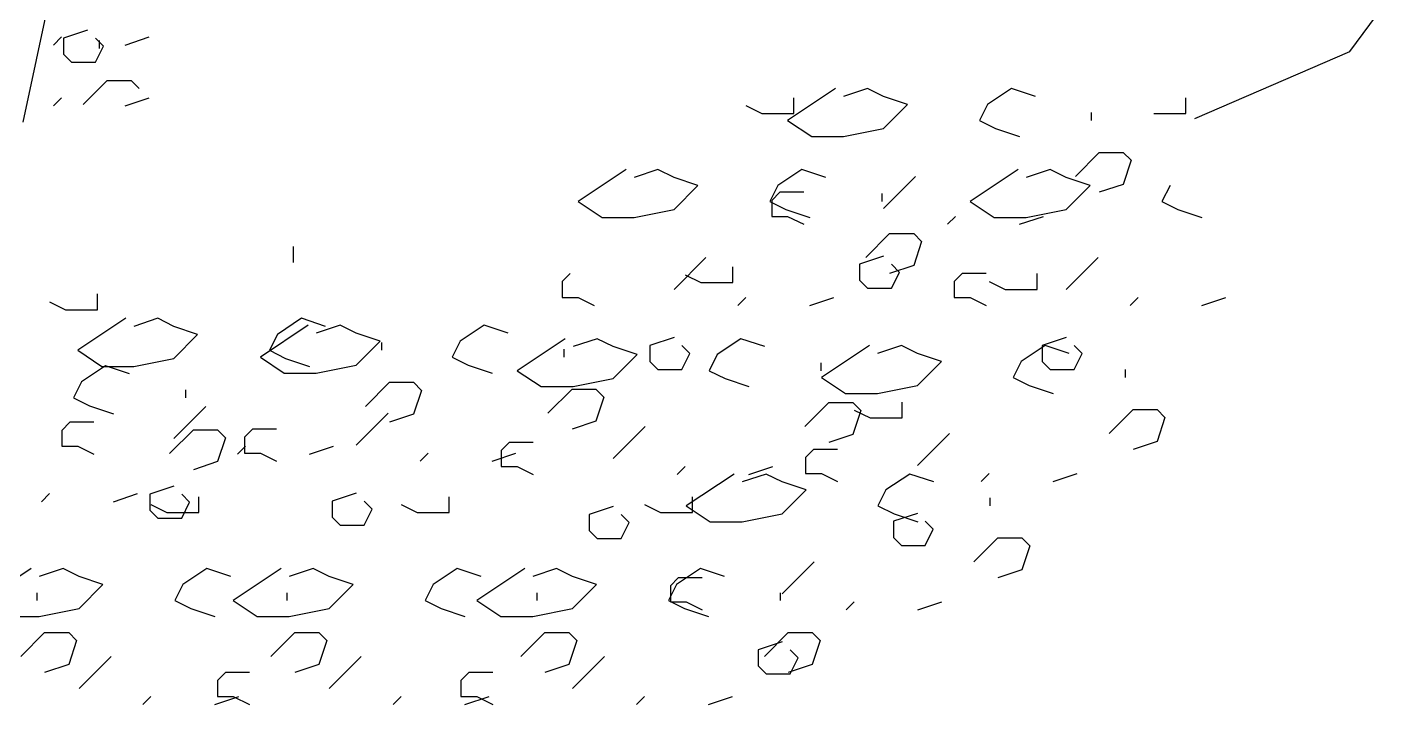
# Model space of a CAD drawing. Header units: metres. Extents: x 2330 to 2661, y 695 to 924.
# Drawn here: x 2615.789 to 2616.907, y 787.96 to 788.513 of the extents above; entities that cross this region are included whole.
import ezdxf

# ---------------------------------------------------------------- set-up
doc = ezdxf.new("R2010")
doc.units = ezdxf.units.M
doc.header["$LTSCALE"] = 20

msp = doc.modelspace()

# ---------------------------------------------------------------- linework, layer by layer
for p, q in [((2615.8364, 788.6758), (2615.785, 788.4353)), ((2616.8674, 788.4929), (2616.9073, 788.5468)), ((2615.8378, 788.5103), (2615.8183, 788.5038)), ((2615.8165, 788.5048), (2615.81, 788.4982)), ((2615.8183, 788.5038), (2615.8183, 788.4907)), ((2615.8508, 788.4972), (2615.8443, 788.5038)), ((2615.8473, 788.5019), (2615.8473, 788.4954)), ((2615.8686, 788.4982), (2615.8882, 788.5048)), ((2615.8183, 788.4907), (2615.8248, 788.4842)), ((2615.8443, 788.4842), (2615.8508, 788.4972)), ((2616.741, 788.4384), (2616.8674, 788.4929)), ((2615.8248, 788.4842), (2615.8378, 788.4842)), ((2615.8378, 788.4842), (2615.8443, 788.4842)), ((2615.8342, 788.4497), (2615.8538, 788.4693)), ((2615.8538, 788.4693), (2615.8733, 788.4693)), ((2615.8733, 788.4693), (2615.8799, 788.4627)), ((2615.8165, 788.4552), (2615.81, 788.4487)), ((2615.8686, 788.4487), (2615.8882, 788.4552)), ((2616.448, 788.4629), (2616.4089, 788.4368)), ((2616.4139, 788.4423), (2616.4139, 788.4553)), ((2616.4741, 788.4629), (2616.4545, 788.4563)), ((2616.4871, 788.4563), (2616.4741, 788.4629)), ((2616.5067, 788.4498), (2616.4871, 788.4563)), ((2616.5914, 788.4629), (2616.5719, 788.4498)), ((2616.611, 788.4563), (2616.5914, 788.4629)), ((2616.7338, 788.4423), (2616.7338, 788.4553)), ((2616.3748, 788.4488), (2616.3879, 788.4423)), ((2616.4871, 788.4302), (2616.5067, 788.4498)), ((2616.5719, 788.4498), (2616.5653, 788.4368)), ((2616.6566, 788.4433), (2616.6566, 788.4368)), ((2616.3879, 788.4423), (2616.4139, 788.4423)), ((2616.4089, 788.4368), (2616.4285, 788.4237)), ((2616.5653, 788.4368), (2616.5784, 788.4302)), ((2616.7077, 788.4423), (2616.7338, 788.4423)), ((2616.4285, 788.4237), (2616.4545, 788.4237)), ((2616.4545, 788.4237), (2616.4871, 788.4302)), ((2616.5784, 788.4302), (2616.5979, 788.4237)), ((2616.6436, 788.3911), (2616.6631, 788.4107)), ((2616.6631, 788.4107), (2616.6827, 788.4107)), ((2616.6827, 788.4107), (2616.6892, 788.4042)), ((2616.6892, 788.4042), (2616.6827, 788.3846)), ((2616.2771, 788.3966), (2616.238, 788.3706)), ((2616.3031, 788.3966), (2616.2836, 788.3901)), ((2616.3162, 788.3901), (2616.3031, 788.3966)), ((2616.3357, 788.3836), (2616.3162, 788.3901)), ((2616.4205, 788.3966), (2616.4009, 788.3836)), ((2616.44, 788.3901), (2616.4205, 788.3966)), ((2616.5132, 788.3911), (2616.4871, 788.365)), ((2616.5969, 788.3966), (2616.5578, 788.3706)), ((2616.623, 788.3966), (2616.6034, 788.3901)), ((2616.636, 788.3901), (2616.623, 788.3966)), ((2616.6556, 788.3836), (2616.636, 788.3901)), ((2616.3162, 788.364), (2616.3357, 788.3836)), ((2616.4009, 788.3836), (2616.3944, 788.3706)), ((2616.4024, 788.3781), (2616.3959, 788.3715)), ((2616.422, 788.3781), (2616.4024, 788.3781)), ((2616.4856, 788.3771), (2616.4856, 788.3706)), ((2616.636, 788.364), (2616.6556, 788.3836)), ((2616.6827, 788.3846), (2616.6631, 788.3781)), ((2616.7208, 788.3836), (2616.7142, 788.3706)), ((2616.238, 788.3706), (2616.2575, 788.3575)), ((2616.3944, 788.3706), (2616.4074, 788.364)), ((2616.3959, 788.3715), (2616.3959, 788.3585)), ((2616.5578, 788.3706), (2616.5774, 788.3575)), ((2616.7142, 788.3706), (2616.7273, 788.364)), ((2616.2575, 788.3575), (2616.2836, 788.3575)), ((2616.2836, 788.3575), (2616.3162, 788.364)), ((2616.3959, 788.3585), (2616.4089, 788.3585)), ((2616.4074, 788.364), (2616.427, 788.3575)), ((2616.4089, 788.3585), (2616.422, 788.352)), ((2616.5458, 788.3585), (2616.5393, 788.352)), ((2616.5774, 788.3575), (2616.6034, 788.3575)), ((2616.5979, 788.352), (2616.6175, 788.3585)), ((2616.6034, 788.3575), (2616.636, 788.364)), ((2616.7273, 788.364), (2616.7468, 788.3575)), ((2616.4726, 788.3249), (2616.4921, 788.3445)), ((2616.4921, 788.3445), (2616.5117, 788.3445)), ((2616.5117, 788.3445), (2616.5182, 788.3379)), ((2616.0059, 788.3209), (2616.0059, 788.334)), ((2616.5182, 788.3379), (2616.5117, 788.3184)), ((2616.3422, 788.3249), (2616.3162, 788.2988)), ((2616.4871, 788.3259), (2616.4676, 788.3194)), ((2616.4676, 788.3194), (2616.4676, 788.3063)), ((2616.5002, 788.3128), (2616.4937, 788.3194)), ((2616.6621, 788.3249), (2616.636, 788.2988)), ((2616.2315, 788.3118), (2616.2249, 788.3053)), ((2616.3252, 788.3109), (2616.3382, 788.3044)), ((2616.3643, 788.3044), (2616.3643, 788.3174)), ((2616.5117, 788.3184), (2616.4921, 788.3118)), ((2616.4937, 788.2998), (2616.5002, 788.3128)), ((2616.5513, 788.3118), (2616.5448, 788.3053)), ((2616.5709, 788.3118), (2616.5513, 788.3118)), ((2616.6125, 788.2988), (2616.6125, 788.3119)), ((2616.2249, 788.3053), (2616.2249, 788.2923)), ((2616.3382, 788.3044), (2616.3643, 788.3044)), ((2616.4676, 788.3063), (2616.4741, 788.2998)), ((2616.4741, 788.2998), (2616.4871, 788.2998)), ((2616.4871, 788.2998), (2616.4937, 788.2998)), ((2616.5448, 788.3053), (2616.5448, 788.2923)), ((2616.5734, 788.3054), (2616.5864, 788.2988)), ((2616.5864, 788.2988), (2616.6125, 788.2988)), ((2615.8068, 788.2888), (2615.8199, 788.2823)), ((2615.8459, 788.2823), (2615.8459, 788.2953)), ((2616.2249, 788.2923), (2616.238, 788.2923)), ((2616.238, 788.2923), (2616.251, 788.2858)), ((2616.3748, 788.2923), (2616.3683, 788.2858)), ((2616.427, 788.2858), (2616.4465, 788.2923)), ((2616.5448, 788.2923), (2616.5578, 788.2923)), ((2616.5578, 788.2923), (2616.5709, 788.2858)), ((2616.6947, 788.2923), (2616.6882, 788.2858)), ((2616.7468, 788.2858), (2616.7664, 788.2923)), ((2615.8199, 788.2823), (2615.8459, 788.2823)), ((2615.869, 788.2753), (2615.8299, 788.2492)), ((2615.8951, 788.2753), (2615.8755, 788.2687)), ((2615.9081, 788.2687), (2615.8951, 788.2753)), ((2616.0124, 788.2753), (2615.9928, 788.2622)), ((2616.0319, 788.2687), (2616.0124, 788.2753)), ((2615.9276, 788.2622), (2615.9081, 788.2687)), ((2616.0179, 788.2697), (2615.9788, 788.2436)), ((2616.044, 788.2697), (2616.0244, 788.2632)), ((2616.057, 788.2632), (2616.044, 788.2697)), ((2616.1613, 788.2697), (2616.1417, 788.2567)), ((2616.1808, 788.2632), (2616.1613, 788.2697)), ((2615.9081, 788.2426), (2615.9276, 788.2622)), ((2615.9928, 788.2622), (2615.9863, 788.2492)), ((2616.0765, 788.2567), (2616.057, 788.2632)), ((2616.057, 788.2371), (2616.0765, 788.2567)), ((2616.0775, 788.2557), (2616.0775, 788.2492)), ((2616.1417, 788.2567), (2616.1352, 788.2436)), ((2616.2274, 788.2587), (2616.1883, 788.2326)), ((2616.2535, 788.2587), (2616.234, 788.2522)), ((2616.2665, 788.2522), (2616.2535, 788.2587)), ((2616.3162, 788.2597), (2616.2966, 788.2531)), ((2616.2966, 788.2531), (2616.2966, 788.2401)), ((2616.3292, 788.2466), (2616.3227, 788.2531)), ((2616.3708, 788.2587), (2616.3513, 788.2457)), ((2616.3904, 788.2522), (2616.3708, 788.2587)), ((2616.4756, 788.2532), (2616.4365, 788.2271)), ((2616.5017, 788.2532), (2616.4821, 788.2467)), ((2616.5147, 788.2467), (2616.5017, 788.2532)), ((2616.619, 788.2532), (2616.5994, 788.2401)), ((2616.636, 788.2597), (2616.6165, 788.2531)), ((2616.6165, 788.2531), (2616.6165, 788.2401)), ((2616.6385, 788.2467), (2616.619, 788.2532)), ((2616.6491, 788.2466), (2616.6426, 788.2531)), ((2615.8299, 788.2492), (2615.8494, 788.2361)), ((2615.8755, 788.2361), (2615.9081, 788.2426)), ((2615.9788, 788.2436), (2615.9983, 788.2306)), ((2615.9863, 788.2492), (2615.9993, 788.2426)), ((2615.9993, 788.2426), (2616.0189, 788.2361)), ((2616.1352, 788.2436), (2616.1482, 788.2371)), ((2616.2264, 788.2502), (2616.2264, 788.2436)), ((2616.2861, 788.2457), (2616.2665, 788.2522)), ((2616.2665, 788.2261), (2616.2861, 788.2457)), ((2616.3227, 788.2336), (2616.3292, 788.2466)), ((2616.3513, 788.2457), (2616.3448, 788.2326)), ((2616.5343, 788.2401), (2616.5147, 788.2467)), ((2616.6426, 788.2336), (2616.6491, 788.2466)), ((2615.8524, 788.2366), (2615.8329, 788.2236)), ((2615.8494, 788.2361), (2615.8755, 788.2361)), ((2615.872, 788.2301), (2615.8524, 788.2366)), ((2615.9983, 788.2306), (2616.0244, 788.2306)), ((2616.0244, 788.2306), (2616.057, 788.2371)), ((2616.1482, 788.2371), (2616.1678, 788.2306)), ((2616.1883, 788.2326), (2616.2079, 788.2196)), ((2616.2966, 788.2401), (2616.3031, 788.2336)), ((2616.3031, 788.2336), (2616.3162, 788.2336)), ((2616.3162, 788.2336), (2616.3227, 788.2336)), ((2616.3448, 788.2326), (2616.3578, 788.2261)), ((2616.436, 788.2391), (2616.436, 788.2326)), ((2616.5147, 788.2206), (2616.5343, 788.2401)), ((2616.5994, 788.2401), (2616.5929, 788.2271)), ((2616.6165, 788.2401), (2616.623, 788.2336)), ((2616.623, 788.2336), (2616.636, 788.2336)), ((2616.636, 788.2336), (2616.6426, 788.2336)), ((2616.6842, 788.2336), (2616.6842, 788.2271)), ((2615.8329, 788.2236), (2615.8264, 788.2105)), ((2616.0645, 788.2035), (2616.0841, 788.2231)), ((2616.0841, 788.2231), (2616.1036, 788.2231)), ((2616.1036, 788.2231), (2616.1101, 788.2165)), ((2616.2079, 788.2196), (2616.234, 788.2196)), ((2616.234, 788.2196), (2616.2665, 788.2261)), ((2616.3578, 788.2261), (2616.3773, 788.2196)), ((2616.4365, 788.2271), (2616.4561, 788.214)), ((2616.4821, 788.214), (2616.5147, 788.2206)), ((2616.5929, 788.2271), (2616.606, 788.2206)), ((2616.606, 788.2206), (2616.6255, 788.214)), ((2615.8264, 788.2105), (2615.8394, 788.204)), ((2615.9176, 788.2171), (2615.9176, 788.2105)), ((2616.1101, 788.2165), (2616.1036, 788.197)), ((2616.2134, 788.198), (2616.233, 788.2176)), ((2616.233, 788.2176), (2616.2525, 788.2176)), ((2616.2525, 788.2176), (2616.259, 788.211)), ((2616.259, 788.211), (2616.2525, 788.1915)), ((2616.4561, 788.214), (2616.4821, 788.214)), ((2615.8394, 788.204), (2615.859, 788.1975)), ((2615.9342, 788.2035), (2615.9081, 788.1774)), ((2616.0831, 788.198), (2616.057, 788.1719)), ((2616.1036, 788.197), (2616.0841, 788.1905)), ((2616.423, 788.187), (2616.4425, 788.2065)), ((2616.4425, 788.2065), (2616.4621, 788.2065)), ((2616.4621, 788.2065), (2616.4686, 788.2)), ((2616.4686, 788.2), (2616.4621, 788.1804)), ((2616.4631, 788.2005), (2616.4761, 788.194)), ((2616.5022, 788.194), (2616.5022, 788.207)), ((2616.6711, 788.1814), (2616.6907, 788.201)), ((2616.6907, 788.201), (2616.7102, 788.201)), ((2616.7102, 788.201), (2616.7167, 788.1945)), ((2615.8234, 788.1905), (2615.8168, 788.1839)), ((2615.8429, 788.1905), (2615.8234, 788.1905)), ((2616.2525, 788.1915), (2616.233, 788.1849)), ((2616.2926, 788.187), (2616.2665, 788.1609)), ((2616.4761, 788.194), (2616.5022, 788.194)), ((2616.7167, 788.1945), (2616.7102, 788.1749)), ((2615.8168, 788.1839), (2615.8168, 788.1709)), ((2615.9046, 788.1649), (2615.9241, 788.1844)), ((2615.9241, 788.1844), (2615.9437, 788.1844)), ((2615.9437, 788.1844), (2615.9502, 788.1779)), ((2615.9502, 788.1779), (2615.9437, 788.1584)), ((2615.9723, 788.1849), (2615.9657, 788.1784)), ((2615.9657, 788.1784), (2615.9657, 788.1654)), ((2615.9918, 788.1849), (2615.9723, 788.1849)), ((2616.4621, 788.1804), (2616.4425, 788.1739)), ((2616.5408, 788.1814), (2616.5147, 788.1553)), ((2616.7102, 788.1749), (2616.6907, 788.1684)), ((2615.8168, 788.1709), (2615.8299, 788.1709)), ((2615.8299, 788.1709), (2615.8429, 788.1644)), ((2615.9667, 788.1709), (2615.9602, 788.1644)), ((2615.9657, 788.1654), (2615.9788, 788.1654)), ((2615.9788, 788.1654), (2615.9918, 788.1589)), ((2616.0189, 788.1644), (2616.0384, 788.1709)), ((2616.1156, 788.1654), (2616.1091, 788.1589)), ((2616.1678, 788.1589), (2616.1873, 788.1654)), ((2616.1818, 788.1739), (2616.1753, 788.1674)), ((2616.1753, 788.1674), (2616.1753, 788.1543)), ((2616.2014, 788.1739), (2616.1818, 788.1739)), ((2616.43, 788.1684), (2616.4235, 788.1619)), ((2616.4495, 788.1684), (2616.43, 788.1684)), ((2615.9437, 788.1584), (2615.9241, 788.1518)), ((2616.1753, 788.1543), (2616.1883, 788.1543)), ((2616.1883, 788.1543), (2616.2014, 788.1478)), ((2616.3252, 788.1543), (2616.3187, 788.1478)), ((2616.3773, 788.1478), (2616.3969, 788.1543)), ((2616.4235, 788.1619), (2616.4235, 788.1488)), ((2616.3653, 788.1483), (2616.3262, 788.1223)), ((2616.3914, 788.1483), (2616.3718, 788.1418)), ((2616.4044, 788.1418), (2616.3914, 788.1483)), ((2616.424, 788.1353), (2616.4044, 788.1418)), ((2616.4235, 788.1488), (2616.4365, 788.1488)), ((2616.4365, 788.1488), (2616.4495, 788.1423)), ((2616.5087, 788.1483), (2616.4891, 788.1353)), ((2616.5282, 788.1418), (2616.5087, 788.1483)), ((2616.5734, 788.1488), (2616.5668, 788.1423)), ((2616.6255, 788.1423), (2616.6451, 788.1488)), ((2615.8068, 788.1323), (2615.8003, 788.1257)), ((2615.859, 788.1257), (2615.8785, 788.1323)), ((2615.9081, 788.1383), (2615.8885, 788.1318)), ((2615.8885, 788.1318), (2615.8885, 788.1187)), ((2615.9211, 788.1252), (2615.9146, 788.1318)), ((2615.9286, 788.1168), (2615.9286, 788.1298)), ((2616.057, 788.1328), (2616.0374, 788.1262)), ((2616.1327, 788.1168), (2616.1327, 788.1298)), ((2616.3312, 788.1168), (2616.3312, 788.1298)), ((2616.4044, 788.1157), (2616.424, 788.1353)), ((2616.4891, 788.1353), (2616.4826, 788.1223)), ((2615.8885, 788.1187), (2615.8951, 788.1122)), ((2615.8895, 788.1233), (2615.9026, 788.1168)), ((2615.9146, 788.1122), (2615.9211, 788.1252)), ((2616.0374, 788.1262), (2616.0374, 788.1132)), ((2616.07, 788.1197), (2616.0635, 788.1262)), ((2616.0635, 788.1067), (2616.07, 788.1197)), ((2616.0936, 788.1233), (2616.1066, 788.1168)), ((2616.2665, 788.1217), (2616.247, 788.1152)), ((2616.2921, 788.1233), (2616.3052, 788.1168)), ((2616.3262, 788.1223), (2616.3458, 788.1092)), ((2616.4826, 788.1223), (2616.4957, 788.1157)), ((2616.5739, 788.1288), (2616.5739, 788.1223)), ((2615.8951, 788.1122), (2615.9081, 788.1122)), ((2615.9026, 788.1168), (2615.9286, 788.1168)), ((2615.9081, 788.1122), (2615.9146, 788.1122)), ((2616.0374, 788.1132), (2616.044, 788.1067)), ((2616.1066, 788.1168), (2616.1327, 788.1168)), ((2616.247, 788.1152), (2616.247, 788.1022)), ((2616.2796, 788.1087), (2616.2731, 788.1152)), ((2616.2731, 788.0956), (2616.2796, 788.1087)), ((2616.3052, 788.1168), (2616.3312, 788.1168)), ((2616.3458, 788.1092), (2616.3718, 788.1092)), ((2616.3718, 788.1092), (2616.4044, 788.1157)), ((2616.5147, 788.1162), (2616.4952, 788.1097)), ((2616.4952, 788.1097), (2616.4952, 788.0966)), ((2616.4957, 788.1157), (2616.5152, 788.1092)), ((2616.5277, 788.1032), (2616.5212, 788.1097)), ((2616.044, 788.1067), (2616.057, 788.1067)), ((2616.057, 788.1067), (2616.0635, 788.1067)), ((2616.247, 788.1022), (2616.2535, 788.0956)), ((2616.2535, 788.0956), (2616.2665, 788.0956)), ((2616.2665, 788.0956), (2616.2731, 788.0956)), ((2616.4952, 788.0966), (2616.5017, 788.0901)), ((2616.5212, 788.0901), (2616.5277, 788.1032)), ((2616.5608, 788.0766), (2616.5804, 788.0962)), ((2616.5804, 788.0962), (2616.5999, 788.0962)), ((2616.5999, 788.0962), (2616.6065, 788.0896)), ((2616.5017, 788.0901), (2616.5147, 788.0901)), ((2616.5147, 788.0901), (2616.5212, 788.0901)), ((2616.6065, 788.0896), (2616.5999, 788.0701)), ((2616.4305, 788.0766), (2616.4044, 788.0505)), ((2615.7918, 788.0711), (2615.7527, 788.045)), ((2615.8178, 788.0711), (2615.7983, 788.0646)), ((2615.8309, 788.0646), (2615.8178, 788.0711)), ((2615.8504, 788.0581), (2615.8309, 788.0646)), ((2615.9352, 788.0711), (2615.9156, 788.0581)), ((2615.9547, 788.0646), (2615.9352, 788.0711)), ((2615.9958, 788.0711), (2615.9567, 788.045)), ((2616.0219, 788.0711), (2616.0023, 788.0646)), ((2616.0349, 788.0646), (2616.0219, 788.0711)), ((2616.0545, 788.0581), (2616.0349, 788.0646)), ((2616.1392, 788.0711), (2616.1197, 788.0581)), ((2616.1588, 788.0646), (2616.1392, 788.0711)), ((2616.1944, 788.0711), (2616.1553, 788.045)), ((2616.2204, 788.0711), (2616.2009, 788.0646)), ((2616.2335, 788.0646), (2616.2204, 788.0711)), ((2616.253, 788.0581), (2616.2335, 788.0646)), ((2616.3197, 788.0636), (2616.3132, 788.057)), ((2616.3377, 788.0711), (2616.3182, 788.0581)), ((2616.3392, 788.0636), (2616.3197, 788.0636)), ((2616.3573, 788.0646), (2616.3377, 788.0711)), ((2616.5999, 788.0701), (2616.5804, 788.0636)), ((2615.7963, 788.0515), (2615.7963, 788.045)), ((2615.8309, 788.0385), (2615.8504, 788.0581)), ((2615.9156, 788.0581), (2615.9091, 788.045)), ((2616.0003, 788.0515), (2616.0003, 788.045)), ((2616.0349, 788.0385), (2616.0545, 788.0581)), ((2616.1197, 788.0581), (2616.1131, 788.045)), ((2616.2044, 788.0515), (2616.2044, 788.045)), ((2616.2335, 788.0385), (2616.253, 788.0581)), ((2616.3182, 788.0581), (2616.3117, 788.045)), ((2616.3132, 788.057), (2616.3132, 788.044)), ((2616.4029, 788.0515), (2616.4029, 788.045)), ((2615.9091, 788.045), (2615.9221, 788.0385)), ((2615.9567, 788.045), (2615.9763, 788.032)), ((2616.1131, 788.045), (2616.1262, 788.0385)), ((2616.1553, 788.045), (2616.1748, 788.032)), ((2616.3117, 788.045), (2616.3247, 788.0385)), ((2616.3132, 788.044), (2616.3262, 788.044)), ((2616.3262, 788.044), (2616.3392, 788.0375)), ((2616.4631, 788.044), (2616.4566, 788.0375)), ((2616.5152, 788.0375), (2616.5348, 788.044)), ((2615.7722, 788.032), (2615.7983, 788.032)), ((2615.7983, 788.032), (2615.8309, 788.0385)), ((2615.9221, 788.0385), (2615.9417, 788.032)), ((2615.9763, 788.032), (2616.0023, 788.032)), ((2616.0023, 788.032), (2616.0349, 788.0385)), ((2616.1262, 788.0385), (2616.1457, 788.032)), ((2616.1748, 788.032), (2616.2009, 788.032)), ((2616.2009, 788.032), (2616.2335, 788.0385)), ((2616.3247, 788.0385), (2616.3443, 788.032)), ((2615.7833, 787.9993), (2615.8028, 788.0189)), ((2615.8028, 788.0189), (2615.8224, 788.0189)), ((2615.8224, 788.0189), (2615.8289, 788.0124)), ((2615.9873, 787.9993), (2616.0069, 788.0189)), ((2616.0069, 788.0189), (2616.0264, 788.0189)), ((2616.0264, 788.0189), (2616.0329, 788.0124)), ((2616.1913, 787.9993), (2616.2109, 788.0189)), ((2616.2109, 788.0189), (2616.2305, 788.0189)), ((2616.2305, 788.0189), (2616.237, 788.0124)), ((2616.3899, 787.9993), (2616.4094, 788.0189)), ((2616.4094, 788.0189), (2616.429, 788.0189)), ((2616.429, 788.0189), (2616.4355, 788.0124)), ((2615.8289, 788.0124), (2615.8224, 787.9928)), ((2616.0329, 788.0124), (2616.0264, 787.9928)), ((2616.237, 788.0124), (2616.2305, 787.9928)), ((2616.4044, 788.0114), (2616.3849, 788.0049)), ((2616.4355, 788.0124), (2616.429, 787.9928)), ((2615.857, 787.9993), (2615.8309, 787.9733)), ((2616.061, 787.9993), (2616.0349, 787.9733)), ((2616.2595, 787.9993), (2616.2335, 787.9733)), ((2616.3849, 788.0049), (2616.3849, 787.9918)), ((2616.4175, 787.9983), (2616.4109, 788.0049)), ((2616.4109, 787.9853), (2616.4175, 787.9983)), ((2615.8224, 787.9928), (2615.8028, 787.9863)), ((2615.9502, 787.9863), (2615.9437, 787.9798)), ((2615.9698, 787.9863), (2615.9502, 787.9863)), ((2616.0264, 787.9928), (2616.0069, 787.9863)), ((2616.1487, 787.9863), (2616.1422, 787.9798)), ((2616.1683, 787.9863), (2616.1487, 787.9863)), ((2616.2305, 787.9928), (2616.2109, 787.9863)), ((2616.3849, 787.9918), (2616.3914, 787.9853)), ((2616.3914, 787.9853), (2616.4044, 787.9853)), ((2616.4044, 787.9853), (2616.4109, 787.9853)), ((2616.429, 787.9928), (2616.4094, 787.9863)), ((2615.9437, 787.9798), (2615.9437, 787.9667)), ((2616.1422, 787.9798), (2616.1422, 787.9667)), ((2615.8895, 787.9667), (2615.883, 787.9602)), ((2615.9417, 787.9602), (2615.9612, 787.9667)), ((2615.9437, 787.9667), (2615.9567, 787.9667)), ((2615.9567, 787.9667), (2615.9698, 787.9602)), ((2616.0936, 787.9667), (2616.0871, 787.9602)), ((2616.1422, 787.9667), (2616.1553, 787.9667)), ((2616.1457, 787.9602), (2616.1653, 787.9667)), ((2616.1553, 787.9667), (2616.1683, 787.9602)), ((2616.2921, 787.9667), (2616.2856, 787.9602)), ((2616.3443, 787.9602), (2616.3638, 787.9667))]:
    msp.add_line(p, q)

doc.saveas('drawing.dxf')
